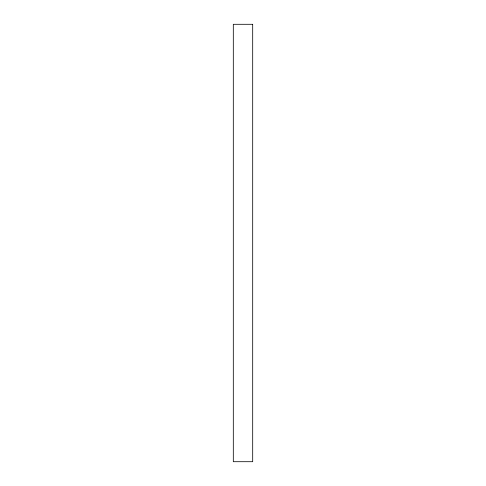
<?xml version="1.0" encoding="UTF-8"?>
<svg xmlns="http://www.w3.org/2000/svg" width="486" height="486" viewBox="0 0 486 486"><rect width="100%" height="100%" fill="white"/><g stroke="black" fill="none" stroke-linecap="round" stroke-linejoin="round"><path stroke-width="0.73" d="M252.69 24.3L233.31 24.3L233.31 461.7L252.69 461.7L252.69 24.3"/></g></svg>
